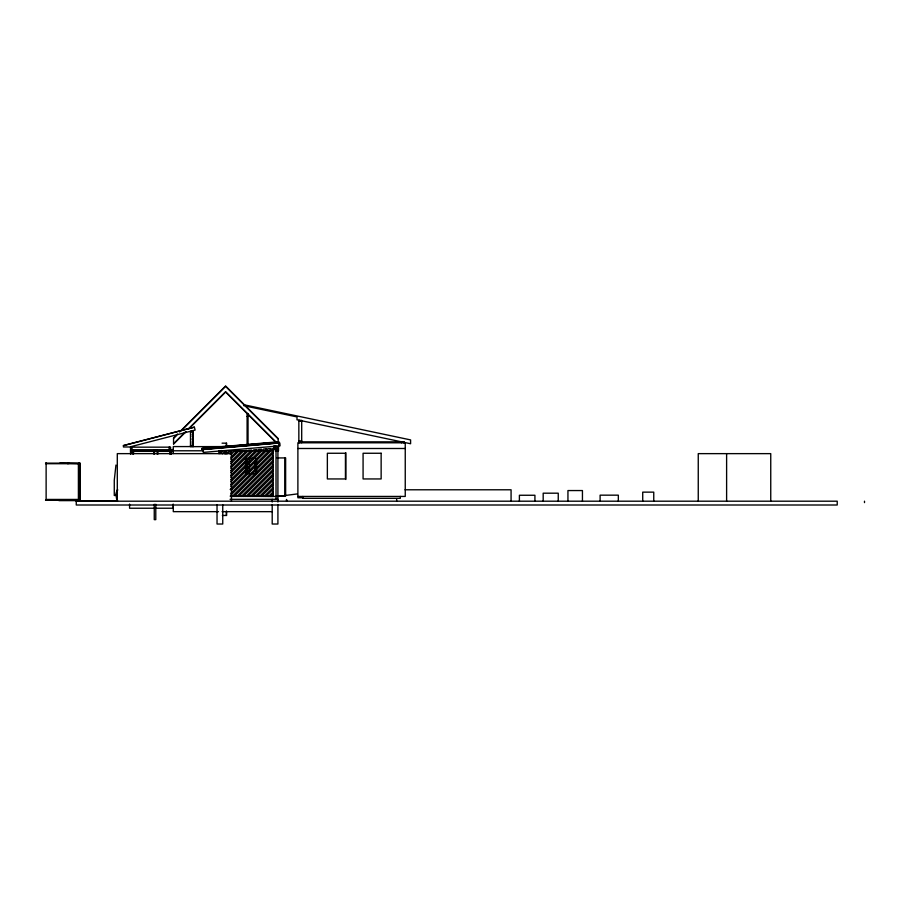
<?xml version="1.0" encoding="UTF-8"?>
<svg xmlns="http://www.w3.org/2000/svg" width="910" height="910" viewBox="0 0 910 910"><rect width="100%" height="100%" fill="white"/><g stroke="black" fill="none" stroke-linecap="round" stroke-linejoin="round"><path stroke-width="1.36" d="M278.869 445.934L278.756 441.76L201.986 448.346L202.077 449.438L278.847 442.886M115.957 465.044L114.273 480.264L114.273 495.484L117.037 495.484M243.63 405.667L243.823 404.745L410.592 439.905L410.592 443.75L403.335 442.214M177.564 434.013L173.56 438.006L173.56 444.114L186.061 431.624M179.566 432.011L225.6 385.976L278.198 438.575L278.198 443.534M173.56 438.404L176.563 435.401M181.568 430.396L225.6 386.375L278.198 438.961M173.56 443.716L185.071 432.216M188.029 429.247L225.6 391.687L276.208 442.294M189.018 428.655L225.6 392.073L276.208 442.692M230.776 475.418L256.7 449.631L253.765 449.881L230.787 472.722M230.753 477.17L258.588 449.472L261.534 449.21L230.742 479.866M230.776 481.788L263.684 449.028L266.619 448.778M230.765 484.484L266.778 448.619M230.742 486.236L268.507 448.619L271.191 448.619L230.185 489.466M231.151 490.456L273.159 448.619L273.159 496.439M230.867 493.425L273.159 451.303M230.56 495.45L273.159 453.032M232.255 496.439L273.159 455.717M234.211 496.439L273.159 457.685M236.907 496.439L273.159 460.369M238.636 496.439L273.159 462.098M270.463 496.439L273.159 493.755M230.821 463.645L243.846 450.734L246.781 450.473L230.787 466.352M230.753 468.115L248.669 450.313L251.615 450.063L230.742 470.8M241.321 496.439L273.159 464.783M243.277 496.439L273.159 466.75M245.973 496.439L273.159 469.423M247.702 496.439L273.159 471.152M250.375 496.439L273.159 473.848M225.066 454.033L226.931 452.179L223.974 452.429L222.529 453.862M230.833 457.286L236.85 451.326L233.904 451.576L230.878 454.568M230.765 459.061L238.738 451.167L241.696 450.916L230.753 461.757M252.343 496.439L273.159 475.805M255.027 496.439L273.159 478.489M256.757 496.439L273.159 480.218M265.822 496.439L273.159 489.171M259.441 496.439L273.159 482.914M268.507 496.439L273.159 491.855M229.752 453.726L231.743 451.758L228.785 452.02L226.795 453.976M261.409 496.439L273.159 484.871M264.093 496.439L273.159 487.555M123.441 445.65L194.399 427.154L123.407 445.502L123.441 446.981L129.698 446.981L195.115 430.066L194.433 427.302M297.433 493.902L277.914 496.439L230.423 496.439M202.009 448.539L278.79 442.146M202.031 448.778L278.801 442.294M202.043 448.96L278.813 442.453M202.065 449.244L278.835 442.692M203.044 449.551L279.814 442.988L280.052 445.832L203.294 452.395L203.032 449.358M247.099 416.427L248.043 416.427M298.844 421.296L301.699 421.296M190.486 432.022L193.159 432.022M192.397 434.093L193.159 434.093M192.397 434.354L193.159 434.366M192.397 434.673L193.159 434.673M192.397 435.651L193.159 435.651M192.397 435.924L193.159 435.924M192.397 436.493L193.159 436.493M192.397 436.8L193.159 436.8M192.397 438.483L193.159 438.483M192.397 438.757L193.159 438.757M192.397 439.359L193.159 439.359M192.397 439.666L193.159 439.689M192.397 439.962L193.159 439.962M298.844 440.884L301.699 440.884M192.397 441.486L193.159 441.486M192.397 441.794L193.159 441.794M298.844 441.839L404.29 441.839L404.29 442.795M192.397 442.522L193.159 442.522M192.397 442.783L193.159 442.783M222.063 443.17L226.624 443.17L226.624 446.002M192.397 443.568L193.159 443.568M192.397 443.864L193.159 443.864M192.397 444.364L193.159 444.364M192.397 444.671L193.159 444.671M190.486 445.707L193.159 445.707M190.486 446.469L193.159 446.469M190.247 446.571L173.287 446.571L173.287 453.544M225.6 446.571L190.486 446.651L190.486 431.26L193.159 431.26L193.159 446.651M275.082 446.571L277.914 446.571L277.914 502.036M297.888 448.493L405.246 448.493M273.159 449.028L276.014 449.028M173.287 449.506L172.468 449.506L172.468 451.485L173.287 451.451M130.528 449.824L172.9 449.824L172.9 450.587L130.528 450.587M173.287 450.78L202.975 450.78M220.834 450.894L219.89 450.894L219.89 453.442M221.357 450.78L272.261 450.78M275.082 450.78L277.914 450.78M130.528 451.349L171.376 451.349M218.935 453.442L221.79 453.442L221.79 450.587L220.834 450.587L220.834 453.442M277.061 457.935L285.638 457.935L285.638 495.984L277.061 495.984M246.94 458.39L255.164 458.39M45.523 463.144L79.944 463.144L79.966 501.194M78.863 463.531L59.844 463.144M78.851 463.713L45.671 463.713L45.671 463.144M79.944 463.713L79.659 463.144M405.052 489.785L511.079 489.785L511.079 501.194M230.423 495.961L273.068 495.961M230.423 496.052L273.068 496.439M297.888 496.439L405.246 496.439L405.246 442.795L297.888 442.795L297.888 497.77L302.837 497.77M230.059 499.294L277.914 499.294M45.523 500.238L79.306 500.25M58.9 500.625L78.738 500.625M117.424 501L76.258 501L76.258 505.004L837.223 505.004L837.223 501.194L76.258 501.194M218.525 511.659L173.287 511.659L173.287 504.743M222.04 511.659L272.261 511.659M222.37 515.458L226.624 515.458L226.624 511.215M244.995 405.962L297.035 416.928L296.99 419.794L299.788 420.34M301.699 420.784L401.537 441.839M286.548 500.125C286.468 497.679 286.65 502.923 286.57 500.454M864.5 501.194L864.5 502.616M770.747 501.194L770.747 453.635L698.254 453.635L698.254 501.194M726.612 453.635L726.612 501.194M653.755 501.194L653.755 492.139L642.722 492.139L642.722 501.194M618.334 501.194L618.334 495.165L600.111 495.165L600.111 501.194M582.445 501.194L582.445 490.558L567.942 490.558L567.942 501.194M558.251 501.194L558.251 493.186L543.179 493.186L543.179 501.194M534.921 501.194L534.921 495.256L519.394 495.256L519.394 501.194M403.335 441.839L403.335 442.795M401.435 441.839L401.435 442.795M400.298 496.439L400.298 498.339L302.837 498.339L302.837 496.439M396.658 498.657L396.658 501.194M345.857 452.668L345.857 479.502M301.699 442.795L301.699 420.34L298.844 420.34L298.844 442.795M299.788 441.839L299.788 442.795M284.784 457.935L284.784 495.984M278.528 446.571L278.528 450.689M278.198 446.571L278.198 450.677M277.914 504.743L277.914 524.024L272.204 524.024L272.204 504.788M276.014 499.294L276.014 446.173L273.603 446.173L273.603 449.028M275.059 446.173L275.059 449.028M274.558 446.173L274.558 449.028M274.115 446.344L274.115 449.028M272.204 499.294L272.204 502.036M256.529 458.39L256.529 473.609L245.575 473.609L245.575 458.39M255.084 460.619L255.084 471.642M249.374 458.776L249.374 474.121M247.099 458.776L247.099 474.121M231.447 501.194L231.447 453.635L117.299 453.635L117.299 501.194M226.317 443.17L226.317 446.002M226.317 511.215L226.317 515.458M222.745 504.788L222.745 524.024L217.035 524.024L217.035 504.788M218.935 450.894L218.935 453.669M173.184 504.072L173.184 508.235L129.573 508.235L129.573 504.072M171.376 450.587L171.376 454.17M170.602 449.824L170.602 447.163L130.528 447.163L130.528 454.124M170.625 451.349L170.625 454.124M169.84 447.163L169.84 449.824M169.863 451.349L169.863 454.124M169.078 447.163L169.078 449.824M157.919 451.349L157.919 454.124M157.157 449.824L157.157 454.124M155.781 504.242L155.781 519.644L154.256 519.644L154.256 504.242M154.495 449.824L154.495 454.17M153.733 451.349L153.733 454.022M133.565 451.349L133.565 454.022M132.803 449.824L132.803 454.124M132.041 447.163L132.041 449.824M131.29 447.163L131.29 449.824M131.29 451.349L131.29 453.635M79.83 463.144L79.75 501.194M78.863 463.144L78.84 463.713M78.51 500.25L78.51 499.681L46.08 499.681L46.08 500.25M78.397 463.713L78.397 499.442L46.126 499.442L46.126 463.713M68.739 463.144L68.739 463.713M67.624 463.144L67.624 463.713M46.478 463.144L46.478 463.713M116.196 495.484A5.71 1.479 -90 0 1 117.663 489.785M117.663 500.818A5.323 1.376 -90 0 1 116.287 495.484A5.323 1.376 -90 0 1 117.663 490.16M248.043 413.572L247.099 413.572L247.099 443.796L248.043 443.796L248.043 413.572M345.436 453.26L327.361 453.26L327.361 478.944L345.436 478.944L345.436 453.26M381.142 453.26L363.079 453.26L363.079 478.944L381.142 478.944L381.142 453.26"/></g></svg>
